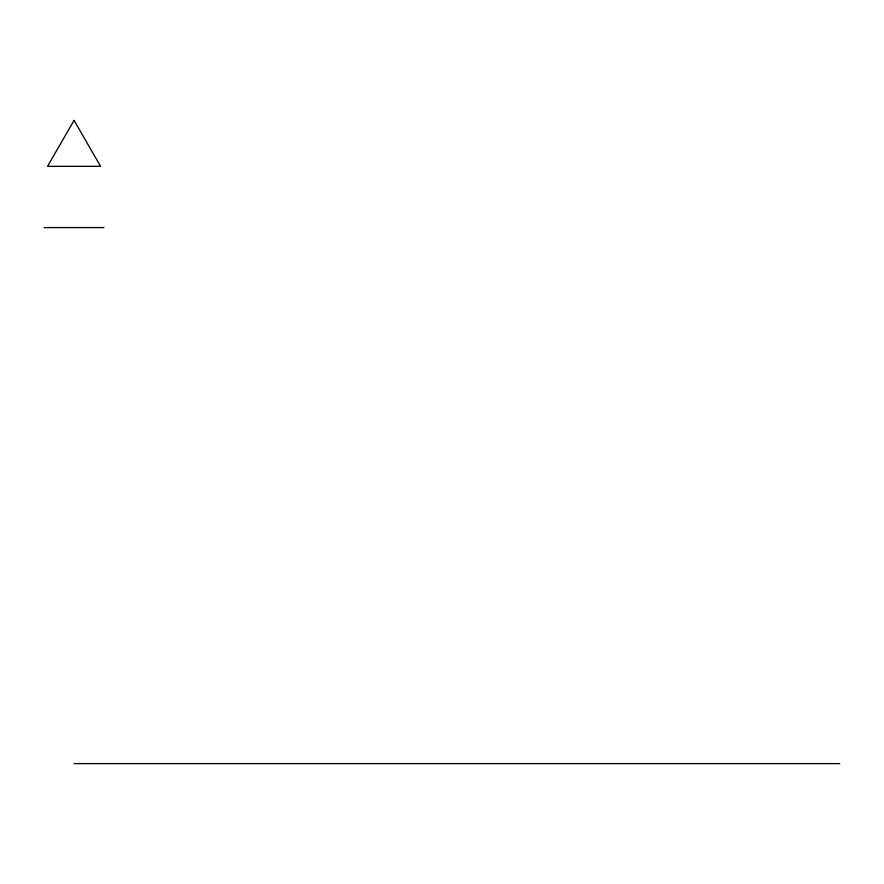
<?xml version="1.0" encoding="UTF-8"?>
<svg xmlns="http://www.w3.org/2000/svg" width="884" height="884" viewBox="0 0 884 884"><rect width="100%" height="100%" fill="white"/><g stroke="black" fill="none" stroke-linecap="round" stroke-linejoin="round"><path stroke-width="1.33" d="M44.2 227.597L103.925 227.597M74.057 763.61L839.8 763.61M74.057 120.39L47.537 166.336L100.588 166.336L74.057 120.39"/></g></svg>
